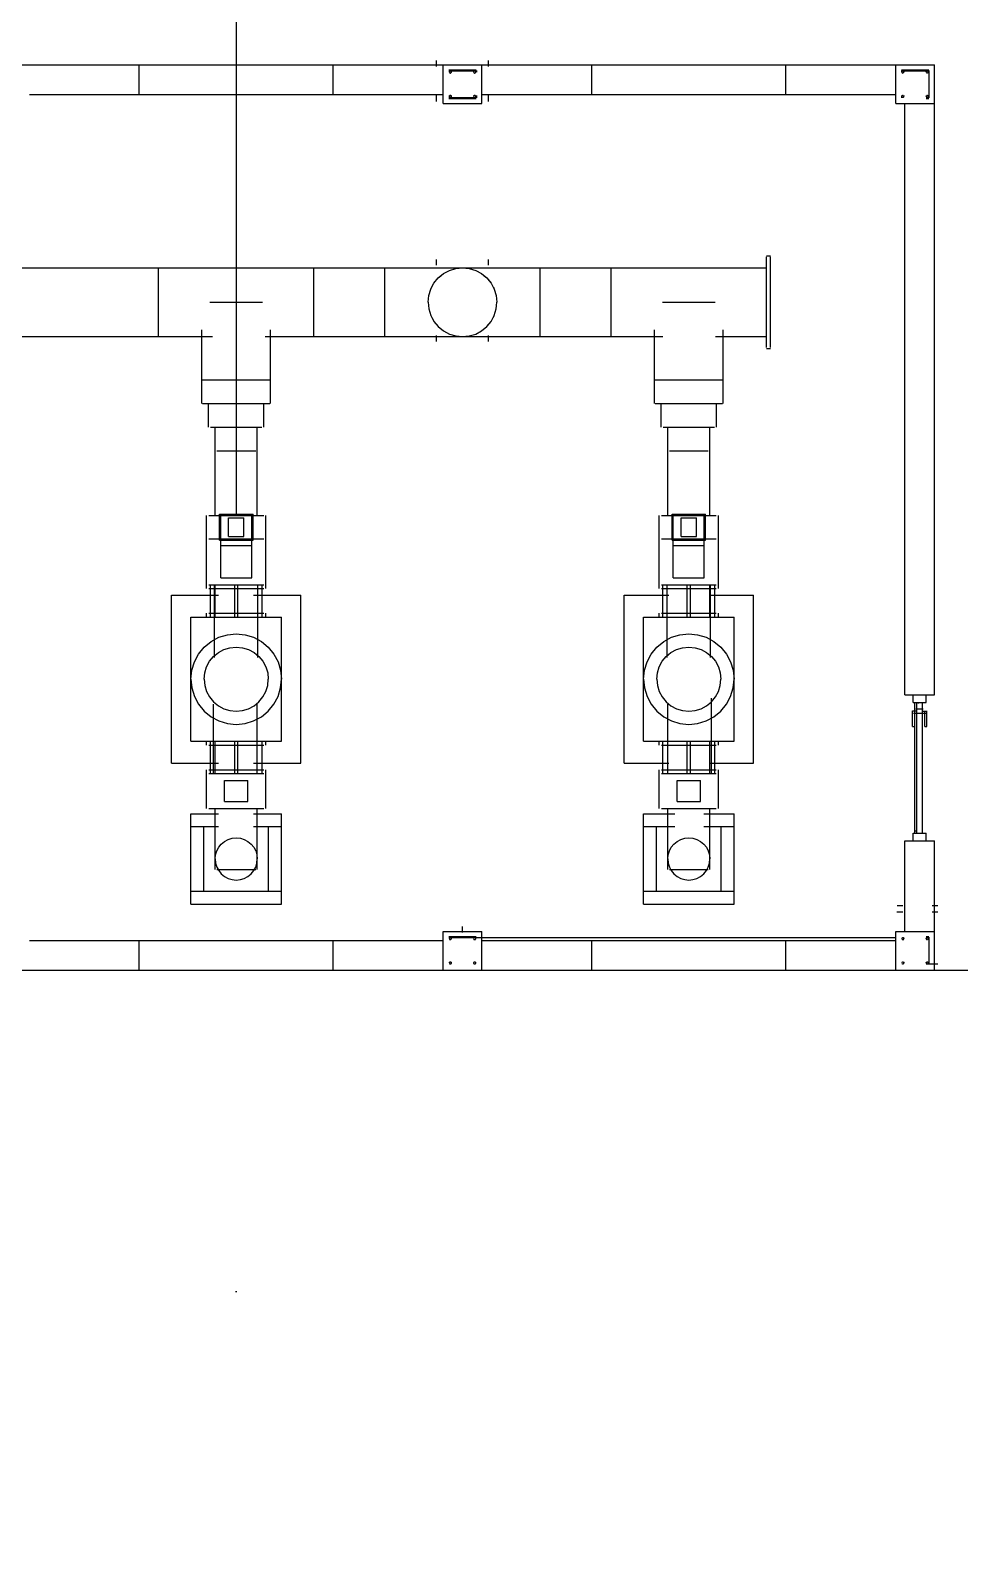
# Model space of a CAD drawing. Extents: x 10000 to 921450, y 10000 to 584000.
# Drawn here: x 499967 to 507154, y 142633 to 154341 of the extents above; entities that cross this region are included whole.
import ezdxf

# ---------------------------------------------------------------- set-up
doc = ezdxf.new("R2010")
doc.units = 0
doc.linetypes.add('DASHDOT', pattern=[30000, 18000, -6000, 0, -6000])
for name, color, linetype in [('A-CUT', 1, 'CONTINUOUS'), ('A-SECT', 1, 'DASHDOT'), ('A-VIS', 7, 'CONTINUOUS')]:
    doc.layers.add(name, color=color, linetype=linetype)

msp = doc.modelspace()

# ---------------------------------------------------------------- linework, layer by layer
at = {"layer": 'A-CUT'}
for p, q in [((496159.25, 154075), (506959.25, 154075)), ((500809.25, 153845), (500809.25, 154075)), ((502309.25, 153845), (502309.25, 154075)), ((503159.25, 153775), (503159.25, 154075)), ((503207.25, 154019), (503207.404, 154020.561)), ((503207.25, 154019), (503207.404, 154017.439)), ((503207.404, 154017.439), (503207.859, 154015.939)), ((503208.598, 154023.445), (503209.593, 154024.657)), ((503209.593, 154024.657), (503210.805, 154025.652)), ((503209.593, 154013.343), (503210.805, 154012.348)), ((503210.805, 154012.348), (503212.189, 154011.609)), ((503212.189, 154026.391), (503213.689, 154026.846)), ((503212.189, 154011.609), (503213.689, 154011.154)), ((503213.689, 154026.846), (503215.25, 154027)), ((503213.689, 154011.154), (503215.25, 154011)), ((503215.25, 154027), (503216.811, 154026.846)), ((503215.25, 154011), (503216.811, 154011.154)), ((503216.811, 154026.846), (503218.311, 154026.391)), ((503216.811, 154011.154), (503218.311, 154011.609)), ((503218.311, 154026.391), (503219.695, 154025.652)), ((503218.311, 154011.609), (503219.695, 154012.348)), ((503219.695, 154025.652), (503220.907, 154024.657)), ((503220.907, 154024.657), (503221.902, 154023.445)), ((503220.907, 154013.343), (503221.902, 154014.555)), ((503221.902, 154023.445), (503222.641, 154022.061)), ((503221.902, 154014.555), (503222.641, 154015.939)), ((503222.641, 154022.061), (503223.096, 154020.561)), ((503222.641, 154015.939), (503223.096, 154017.439)), ((503223.096, 154020.561), (503223.25, 154019)), ((503223.096, 154017.439), (503223.25, 154019)), ((503395.25, 154019), (503395.404, 154020.561)), ((503395.25, 154019), (503395.404, 154017.439)), ((503395.404, 154020.561), (503395.859, 154022.061)), ((503396.598, 154014.555), (503397.593, 154013.343)), ((503397.593, 154024.657), (503398.805, 154025.652)), ((503397.593, 154013.343), (503398.805, 154012.348)), ((503398.805, 154025.652), (503400.189, 154026.391)), ((503400.189, 154026.391), (503401.689, 154026.846)), ((503400.189, 154011.609), (503401.689, 154011.154)), ((503401.689, 154026.846), (503403.25, 154027)), ((503401.689, 154011.154), (503403.25, 154011)), ((503403.25, 154027), (503404.811, 154026.846)), ((503403.25, 154011), (503404.811, 154011.154)), ((503404.811, 154026.846), (503406.311, 154026.391)), ((503404.811, 154011.154), (503406.311, 154011.609)), ((503406.311, 154026.391), (503407.695, 154025.652)), ((503406.311, 154011.609), (503407.695, 154012.348)), ((503407.695, 154012.348), (503408.907, 154013.343)), ((503408.907, 154024.657), (503409.902, 154023.445)), ((503408.907, 154013.343), (503409.902, 154014.555)), ((503409.902, 154023.445), (503410.641, 154022.061)), ((503409.902, 154014.555), (503410.641, 154015.939)), ((503410.641, 154022.061), (503411.096, 154020.561)), ((503410.641, 154015.939), (503411.096, 154017.439)), ((503411.096, 154020.561), (503411.25, 154019)), ((503411.096, 154017.439), (503411.25, 154019)), ((503459.25, 153775), (503459.25, 154075)), ((504309.25, 153845), (504309.25, 154075)), ((505809.25, 153845), (505809.25, 154075)), ((506659.25, 153775), (506659.25, 154075)), ((506707.25, 154019), (506707.404, 154017.439)), ((506707.404, 154020.561), (506707.859, 154022.061)), ((506707.404, 154017.439), (506707.859, 154015.939)), ((506707.859, 154022.061), (506708.598, 154023.445)), ((506707.859, 154015.939), (506708.598, 154014.555)), ((506708.598, 154023.445), (506709.593, 154024.657)), ((506708.598, 154014.555), (506709.593, 154013.343)), ((506709.593, 154024.657), (506710.805, 154025.652)), ((506709.593, 154013.343), (506710.805, 154012.348)), ((506710.805, 154012.348), (506712.189, 154011.609)), ((506712.189, 154026.391), (506713.689, 154026.846)), ((506712.189, 154011.609), (506713.689, 154011.154)), ((506713.689, 154026.846), (506715.25, 154027)), ((506713.689, 154011.154), (506715.25, 154011)), ((506715.25, 154027), (506716.811, 154026.846)), ((506715.25, 154011), (506716.811, 154011.154)), ((506716.811, 154026.846), (506718.311, 154026.391)), ((506718.311, 154026.391), (506719.695, 154025.652)), ((506718.311, 154011.609), (506719.695, 154012.348)), ((506719.695, 154025.652), (506720.907, 154024.657)), ((506720.907, 154024.657), (506721.902, 154023.445)), ((506720.907, 154013.343), (506721.902, 154014.555)), ((506721.902, 154023.445), (506722.641, 154022.061)), ((506721.902, 154014.555), (506722.641, 154015.939)), ((506722.641, 154022.061), (506723.096, 154020.561)), ((506722.641, 154015.939), (506723.096, 154017.439)), ((506723.096, 154020.561), (506723.25, 154019)), ((506723.096, 154017.439), (506723.25, 154019)), ((506895.25, 154019), (506895.404, 154017.439)), ((506895.404, 154020.561), (506895.859, 154022.061)), ((506895.404, 154017.439), (506895.859, 154015.939)), ((506895.859, 154022.061), (506896.598, 154023.445)), ((506896.598, 154023.445), (506897.593, 154024.657)), ((506897.593, 154024.657), (506898.805, 154025.652)), ((506897.593, 154013.343), (506898.805, 154012.348)), ((506898.805, 154025.652), (506900.189, 154026.391)), ((506898.805, 154012.348), (506900.189, 154011.609)), ((506900.189, 154026.391), (506901.689, 154026.846)), ((506900.189, 154011.609), (506901.689, 154011.154)), ((506901.689, 154026.846), (506903.25, 154027)), ((506903.25, 154027), (506904.811, 154026.846)), ((506904.811, 154026.846), (506906.311, 154026.391)), ((506906.311, 154026.391), (506907.695, 154025.652)), ((506906.311, 154011.609), (506907.695, 154012.348)), ((506907.695, 154025.652), (506908.907, 154024.657)), ((506907.695, 154012.348), (506908.907, 154013.343)), ((506908.907, 154024.657), (506909.902, 154023.445)), ((506908.907, 154013.343), (506909.902, 154014.555)), ((506909.902, 154023.445), (506910.641, 154022.061)), ((506909.902, 154014.555), (506910.641, 154015.939)), ((506910.641, 154022.061), (506911.096, 154020.561)), ((506911.096, 154020.561), (506911.25, 154019)), ((506911.096, 154017.439), (506911.25, 154019)), ((506959.25, 149205), (506959.25, 154075)), ((499959.25, 153845), (503159.25, 153845)), ((503159.25, 153775), (503459.25, 153775)), ((503207.25, 153831), (503207.404, 153832.561)), ((503207.25, 153831), (503207.404, 153829.439)), ((503207.404, 153829.439), (503207.859, 153827.939)), ((503207.859, 153827.939), (503208.598, 153826.555)), ((503208.598, 153826.555), (503209.593, 153825.343)), ((503209.593, 153836.657), (503210.805, 153837.652)), ((503209.593, 153825.343), (503210.805, 153824.348)), ((503210.805, 153837.652), (503212.189, 153838.391)), ((503210.805, 153824.348), (503212.189, 153823.609)), ((503212.189, 153838.391), (503213.689, 153838.846)), ((503212.189, 153823.609), (503213.689, 153823.154)), ((503213.689, 153838.846), (503215.25, 153839)), ((503213.689, 153823.154), (503215.25, 153823)), ((503215.25, 153839), (503216.811, 153838.846)), ((503215.25, 153823), (503216.811, 153823.154)), ((503216.811, 153838.846), (503218.311, 153838.391)), ((503216.811, 153823.154), (503218.311, 153823.609)), ((503218.311, 153838.391), (503219.695, 153837.652)), ((503218.311, 153823.609), (503219.695, 153824.348)), ((503219.695, 153824.348), (503220.907, 153825.343)), ((503220.907, 153836.657), (503221.902, 153835.445)), ((503220.907, 153825.343), (503221.902, 153826.555)), ((503221.902, 153835.445), (503222.641, 153834.061)), ((503221.902, 153826.555), (503222.641, 153827.939)), ((503222.641, 153834.061), (503223.096, 153832.561)), ((503222.641, 153827.939), (503223.096, 153829.439)), ((503223.096, 153832.561), (503223.25, 153831)), ((503223.096, 153829.439), (503223.25, 153831)), ((503395.25, 153831), (503395.404, 153832.561)), ((503395.25, 153831), (503395.404, 153829.439)), ((503395.404, 153832.561), (503395.859, 153834.061)), ((503395.859, 153834.061), (503396.598, 153835.445)), ((503396.598, 153835.445), (503397.593, 153836.657)), ((503397.593, 153836.657), (503398.805, 153837.652)), ((503397.593, 153825.343), (503398.805, 153824.348)), ((503398.805, 153837.652), (503400.189, 153838.391)), ((503398.805, 153824.348), (503400.189, 153823.609)), ((503400.189, 153838.391), (503401.689, 153838.846)), ((503400.189, 153823.609), (503401.689, 153823.154)), ((503401.689, 153838.846), (503403.25, 153839)), ((503401.689, 153823.154), (503403.25, 153823)), ((503403.25, 153839), (503404.811, 153838.846)), ((503403.25, 153823), (503404.811, 153823.154)), ((503404.811, 153838.846), (503406.311, 153838.391)), ((503404.811, 153823.154), (503406.311, 153823.609)), ((503406.311, 153838.391), (503407.695, 153837.652)), ((503406.311, 153823.609), (503407.695, 153824.348)), ((503407.695, 153837.652), (503408.907, 153836.657)), ((503408.907, 153836.657), (503409.902, 153835.445)), ((503408.907, 153825.343), (503409.902, 153826.555)), ((503409.902, 153835.445), (503410.641, 153834.061)), ((503409.902, 153826.555), (503410.641, 153827.939)), ((503410.641, 153834.061), (503411.096, 153832.561)), ((503410.641, 153827.939), (503411.096, 153829.439)), ((503411.096, 153832.561), (503411.25, 153831)), ((503411.096, 153829.439), (503411.25, 153831)), ((503459.25, 153845), (506659.25, 153845)), ((506659.25, 153775), (506959.25, 153775)), ((506707.25, 153831), (506707.404, 153832.561)), ((506707.404, 153832.561), (506707.859, 153834.061)), ((506707.404, 153829.439), (506707.859, 153827.939)), ((506707.859, 153827.939), (506708.598, 153826.555)), ((506709.593, 153836.657), (506710.805, 153837.652)), ((506709.593, 153825.343), (506710.805, 153824.348)), ((506710.805, 153824.348), (506712.189, 153823.609)), ((506712.189, 153838.391), (506713.689, 153838.846)), ((506712.189, 153823.609), (506713.689, 153823.154)), ((506713.689, 153838.846), (506715.25, 153839)), ((506713.689, 153823.154), (506715.25, 153823)), ((506715.25, 153839), (506716.811, 153838.846)), ((506718.311, 153838.391), (506719.695, 153837.652)), ((506718.311, 153823.609), (506719.695, 153824.348)), ((506719.695, 153824.348), (506720.907, 153825.343)), ((506720.907, 153836.657), (506721.902, 153835.445)), ((506720.907, 153825.343), (506721.902, 153826.555)), ((506721.902, 153835.445), (506722.641, 153834.061)), ((506721.902, 153826.555), (506722.641, 153827.939)), ((506722.641, 153834.061), (506723.096, 153832.561)), ((506722.641, 153827.939), (506723.096, 153829.439)), ((506723.096, 153832.561), (506723.25, 153831)), ((506723.096, 153829.439), (506723.25, 153831)), ((506729.25, 149205), (506729.25, 153775)), ((506895.25, 153831), (506895.404, 153832.561)), ((506895.404, 153832.561), (506895.859, 153834.061)), ((506895.404, 153829.439), (506895.859, 153827.939)), ((506895.859, 153827.939), (506896.598, 153826.555)), ((506896.598, 153826.555), (506897.593, 153825.343)), ((506897.593, 153836.657), (506898.805, 153837.652)), ((506897.593, 153825.343), (506898.805, 153824.348)), ((506898.805, 153837.652), (506900.189, 153838.391)), ((506898.805, 153824.348), (506900.189, 153823.609)), ((506900.189, 153838.391), (506901.689, 153838.846)), ((506900.189, 153823.609), (506901.689, 153823.154)), ((506901.689, 153838.846), (506903.25, 153839)), ((506903.25, 153839), (506904.811, 153838.846)), ((506906.311, 153838.391), (506907.695, 153837.652)), ((506906.311, 153823.609), (506907.695, 153824.348)), ((506907.695, 153837.652), (506908.907, 153836.657)), ((506907.695, 153824.348), (506908.907, 153825.343)), ((506908.907, 153836.657), (506909.902, 153835.445)), ((506908.907, 153825.343), (506909.902, 153826.555)), ((506909.902, 153835.445), (506910.641, 153834.061)), ((506909.902, 153826.555), (506910.641, 153827.939)), ((506910.641, 153834.061), (506911.096, 153832.561)), ((506911.096, 153832.561), (506911.25, 153831)), ((506911.096, 153829.439), (506911.25, 153831)), ((503121.16, 152427.09), (503161.468, 152460.171)), ((503161.468, 152460.171), (503207.456, 152484.752)), ((503207.456, 152484.752), (503257.356, 152499.889)), ((503257.356, 152499.889), (503309.25, 152505)), ((503309.25, 152505), (503361.144, 152499.889)), ((503361.144, 152499.889), (503411.044, 152484.752)), ((503411.044, 152484.752), (503457.032, 152460.171)), ((503457.032, 152460.171), (503497.34, 152427.09)), ((503048.361, 152290.894), (503063.498, 152340.794)), ((503063.498, 152340.794), (503088.079, 152386.782)), ((503088.079, 152386.782), (503121.16, 152427.09)), ((503497.34, 152427.09), (503530.421, 152386.782)), ((503530.421, 152386.782), (503555.002, 152340.794)), ((503555.002, 152340.794), (503570.139, 152290.894)), ((503043.25, 152239), (503048.361, 152290.894)), ((503043.25, 152239), (503048.361, 152187.106)), ((503570.139, 152290.894), (503575.25, 152239)), ((503570.139, 152187.106), (503575.25, 152239)), ((503048.361, 152187.106), (503063.498, 152137.206)), ((503063.498, 152137.206), (503088.079, 152091.218)), ((503088.079, 152091.218), (503121.16, 152050.91)), ((503497.34, 152050.91), (503530.421, 152091.218)), ((503530.421, 152091.218), (503555.002, 152137.206)), ((503555.002, 152137.206), (503570.139, 152187.106)), ((503121.16, 152050.91), (503161.468, 152017.829)), ((503161.468, 152017.829), (503207.456, 151993.248)), ((503207.456, 151993.248), (503257.356, 151978.111)), ((503257.356, 151978.111), (503309.25, 151973)), ((503309.25, 151973), (503361.144, 151978.111)), ((503361.144, 151978.111), (503411.044, 151993.248)), ((503411.044, 151993.248), (503457.032, 152017.829)), ((503457.032, 152017.829), (503497.34, 152050.91)), ((501429.25, 150600), (501689.25, 150600)), ((501429.25, 150400), (501429.25, 150600)), ((501689.25, 150400), (501689.25, 150600)), ((504929.25, 150600), (505189.25, 150600)), ((504929.25, 150400), (504929.25, 150600)), ((505189.25, 150400), (505189.25, 150600)), ((501429.25, 150400), (501689.25, 150400)), ((504929.25, 150400), (505189.25, 150400)), ((501383.888, 149500.362), (501421.469, 149531.204)), ((501421.469, 149531.204), (501464.345, 149554.122)), ((501464.345, 149554.122), (501510.868, 149568.235)), ((501510.868, 149568.235), (501559.25, 149573)), ((501559.25, 149573), (501607.632, 149568.235)), ((501607.632, 149568.235), (501654.155, 149554.122)), ((501654.155, 149554.122), (501697.031, 149531.204)), ((501697.031, 149531.204), (501734.612, 149500.362)), ((504883.888, 149500.362), (504921.469, 149531.204)), ((504921.469, 149531.204), (504964.345, 149554.122)), ((504964.345, 149554.122), (505010.868, 149568.235)), ((505010.868, 149568.235), (505059.25, 149573)), ((505059.25, 149573), (505107.632, 149568.235)), ((505107.632, 149568.235), (505154.155, 149554.122)), ((505154.155, 149554.122), (505197.031, 149531.204)), ((505197.031, 149531.204), (505234.612, 149500.362)), ((501316.015, 149373.382), (501330.128, 149419.905)), ((501330.128, 149419.905), (501353.046, 149462.781)), ((501353.046, 149462.781), (501383.888, 149500.362)), ((501734.612, 149500.362), (501765.454, 149462.781)), ((501765.454, 149462.781), (501788.372, 149419.905)), ((501788.372, 149419.905), (501802.485, 149373.382)), ((504816.015, 149373.382), (504830.128, 149419.905)), ((504830.128, 149419.905), (504853.046, 149462.781)), ((504853.046, 149462.781), (504883.888, 149500.362)), ((505234.612, 149500.362), (505265.454, 149462.781)), ((505265.454, 149462.781), (505288.372, 149419.905)), ((505288.372, 149419.905), (505302.485, 149373.382)), ((501311.25, 149325), (501316.015, 149373.382)), ((501311.25, 149325), (501316.015, 149276.618)), ((501802.485, 149373.382), (501807.25, 149325)), ((501802.485, 149276.618), (501807.25, 149325)), ((504811.25, 149325), (504816.015, 149373.382)), ((504811.25, 149325), (504816.015, 149276.618)), ((505302.485, 149373.382), (505307.25, 149325)), ((505302.485, 149276.618), (505307.25, 149325)), ((501316.015, 149276.618), (501330.128, 149230.095)), ((501330.128, 149230.095), (501353.046, 149187.219)), ((501353.046, 149187.219), (501383.888, 149149.638)), ((501734.612, 149149.638), (501765.454, 149187.219)), ((501765.454, 149187.219), (501788.372, 149230.095)), ((501788.372, 149230.095), (501802.485, 149276.618)), ((504816.015, 149276.618), (504830.128, 149230.095)), ((504830.128, 149230.095), (504853.046, 149187.219)), ((504853.046, 149187.219), (504883.888, 149149.638)), ((505234.612, 149149.638), (505265.454, 149187.219)), ((505265.454, 149187.219), (505288.372, 149230.095)), ((505288.372, 149230.095), (505302.485, 149276.618)), ((506729.25, 149205), (506959.25, 149205)), ((506794.25, 149145), (506794.25, 149205)), ((506894.25, 149145), (506894.25, 149205)), ((501383.888, 149149.638), (501421.469, 149118.796)), ((501421.469, 149118.796), (501464.345, 149095.878)), ((501464.345, 149095.878), (501510.868, 149081.765)), ((501510.868, 149081.765), (501559.25, 149077)), ((501559.25, 149077), (501607.632, 149081.765)), ((501607.632, 149081.765), (501654.155, 149095.878)), ((501654.155, 149095.878), (501697.031, 149118.796)), ((501697.031, 149118.796), (501734.612, 149149.638)), ((504883.888, 149149.638), (504921.469, 149118.796)), ((504921.469, 149118.796), (504964.345, 149095.878)), ((504964.345, 149095.878), (505010.868, 149081.765)), ((505010.868, 149081.765), (505059.25, 149077)), ((505059.25, 149077), (505107.632, 149081.765)), ((505107.632, 149081.765), (505154.155, 149095.878)), ((505154.155, 149095.878), (505197.031, 149118.796)), ((505197.031, 149118.796), (505234.612, 149149.638)), ((506788.75, 148960), (506788.75, 149080)), ((506788.75, 149080), (506815.75, 149080)), ((506794.25, 149145), (506894.25, 149145)), ((506795.75, 149062), (506892.75, 149062)), ((506815.75, 149096), (506872.75, 149096)), ((506821.75, 148135), (506821.75, 149145)), ((506834.25, 149137), (506834.25, 149140)), ((506866.75, 148140), (506866.75, 149140)), ((506872.75, 149078), (506899.75, 149078)), ((506899.75, 148960), (506899.75, 149080)), ((506788.75, 148960), (506802.75, 148960)), ((506885.75, 148960), (506899.75, 148960)), ((501469.25, 148541), (501649.25, 148541)), ((501469.25, 148379), (501469.25, 148541)), ((501649.25, 148379), (501649.25, 148541)), ((504969.25, 148541), (505149.25, 148541)), ((504969.25, 148379), (504969.25, 148541)), ((505149.25, 148379), (505149.25, 148541)), ((501469.25, 148379), (501649.25, 148379)), ((504969.25, 148379), (505149.25, 148379)), ((506794.25, 148135), (506894.25, 148135)), ((506794.25, 148075), (506794.25, 148135)), ((506806.75, 148153), (506821.75, 148153)), ((506894.25, 148075), (506894.25, 148135)), ((506729.25, 148075), (506959.25, 148075)), ((506729.25, 147375), (506729.25, 148075)), ((506959.25, 147075), (506959.25, 148075)), ((499959.25, 147305), (503159.25, 147305)), ((500809.25, 147075), (500809.25, 147305)), ((502309.25, 147075), (502309.25, 147305)), ((503159.25, 147375), (503459.25, 147375)), ((503159.25, 147075), (503159.25, 147375)), ((503207.25, 147319), (503207.404, 147317.439)), ((503207.404, 147320.561), (503207.859, 147322.061)), ((503207.404, 147317.439), (503207.859, 147315.939)), ((503207.859, 147322.061), (503208.598, 147323.445)), ((503207.859, 147315.939), (503208.598, 147314.555)), ((503208.598, 147323.445), (503209.593, 147324.657)), ((503208.598, 147314.555), (503209.593, 147313.343)), ((503209.593, 147324.657), (503210.805, 147325.652)), ((503209.593, 147313.343), (503210.805, 147312.348)), ((503210.805, 147325.652), (503212.189, 147326.391)), ((503213.689, 147326.846), (503215.25, 147327)), ((503213.689, 147311.154), (503215.25, 147311)), ((503215.25, 147311), (503216.811, 147311.154)), ((503216.811, 147326.846), (503218.311, 147326.391)), ((503216.811, 147311.154), (503218.311, 147311.609)), ((503218.311, 147326.391), (503219.695, 147325.652)), ((503219.695, 147325.652), (503220.907, 147324.657)), ((503220.907, 147324.657), (503221.902, 147323.445)), ((503220.907, 147313.343), (503221.902, 147314.555)), ((503221.902, 147323.445), (503222.641, 147322.061)), ((503221.902, 147314.555), (503222.641, 147315.939)), ((503222.641, 147322.061), (503223.096, 147320.561)), ((503222.641, 147315.939), (503223.096, 147317.439)), ((503223.096, 147320.561), (503223.25, 147319)), ((503223.096, 147317.439), (503223.25, 147319)), ((503395.25, 147319), (503395.404, 147320.561)), ((503395.404, 147320.561), (503395.859, 147322.061)), ((503395.404, 147317.439), (503395.859, 147315.939)), ((503395.859, 147322.061), (503396.598, 147323.445)), ((503395.859, 147315.939), (503396.598, 147314.555)), ((503396.598, 147323.445), (503397.593, 147324.657)), ((503396.598, 147314.555), (503397.593, 147313.343)), ((503397.593, 147324.657), (503398.805, 147325.652)), ((503397.593, 147313.343), (503398.805, 147312.348)), ((503398.805, 147325.652), (503400.189, 147326.391)), ((503401.689, 147326.846), (503403.25, 147327)), ((503401.689, 147311.154), (503403.25, 147311)), ((503403.25, 147327), (503404.811, 147326.846)), ((503404.811, 147326.846), (503406.311, 147326.391)), ((503404.811, 147311.154), (503406.311, 147311.609)), ((503406.311, 147326.391), (503407.695, 147325.652)), ((503407.695, 147312.348), (503408.907, 147313.343)), ((503408.907, 147324.657), (503409.902, 147323.445)), ((503408.907, 147313.343), (503409.902, 147314.555)), ((503409.902, 147323.445), (503410.641, 147322.061)), ((503409.902, 147314.555), (503410.641, 147315.939)), ((503410.641, 147322.061), (503411.096, 147320.561)), ((503410.641, 147315.939), (503411.096, 147317.439)), ((503411.096, 147320.561), (503411.25, 147319)), ((503411.096, 147317.439), (503411.25, 147319)), ((503459.25, 147075), (503459.25, 147375)), ((503459.25, 147305), (506659.25, 147305)), ((504309.25, 147075), (504309.25, 147305)), ((505809.25, 147075), (505809.25, 147305)), ((506659.25, 147375), (506959.25, 147375)), ((506659.25, 147075), (506659.25, 147375)), ((506707.25, 147319), (506707.404, 147317.439)), ((506707.859, 147322.061), (506708.598, 147323.445)), ((506707.859, 147315.939), (506708.598, 147314.555)), ((506708.598, 147323.445), (506709.593, 147324.657)), ((506709.593, 147324.657), (506710.805, 147325.652)), ((506709.593, 147313.343), (506710.805, 147312.348)), ((506710.805, 147325.652), (506712.189, 147326.391)), ((506710.805, 147312.348), (506712.189, 147311.609)), ((506712.189, 147326.391), (506713.689, 147326.846)), ((506712.189, 147311.609), (506713.689, 147311.154)), ((506713.689, 147326.846), (506715.25, 147327)), ((506713.689, 147311.154), (506715.25, 147311)), ((506715.25, 147327), (506716.811, 147326.846)), ((506716.811, 147326.846), (506718.311, 147326.391)), ((506716.811, 147311.154), (506718.311, 147311.609)), ((506718.311, 147326.391), (506719.695, 147325.652)), ((506718.311, 147311.609), (506719.695, 147312.348)), ((506719.695, 147325.652), (506720.907, 147324.657)), ((506719.695, 147312.348), (506720.907, 147313.343)), ((506720.907, 147324.657), (506721.902, 147323.445)), ((506721.902, 147323.445), (506722.641, 147322.061)), ((506722.641, 147322.061), (506723.096, 147320.561)), ((506722.641, 147315.939), (506723.096, 147317.439)), ((506723.096, 147320.561), (506723.25, 147319)), ((506723.096, 147317.439), (506723.25, 147319)), ((506895.25, 147319), (506895.404, 147317.439)), ((506895.404, 147320.561), (506895.859, 147322.061)), ((506895.404, 147317.439), (506895.859, 147315.939)), ((506895.859, 147322.061), (506896.598, 147323.445)), ((506895.859, 147315.939), (506896.598, 147314.555)), ((506896.598, 147323.445), (506897.593, 147324.657)), ((506896.598, 147314.555), (506897.593, 147313.343)), ((506897.593, 147324.657), (506898.805, 147325.652)), ((506897.593, 147313.343), (506898.805, 147312.348)), ((506898.805, 147325.652), (506900.189, 147326.391)), ((506898.805, 147312.348), (506900.189, 147311.609)), ((506900.189, 147326.391), (506901.689, 147326.846)), ((506900.189, 147311.609), (506901.689, 147311.154)), ((506901.689, 147326.846), (506903.25, 147327)), ((506901.689, 147311.154), (506903.25, 147311)), ((506903.25, 147327), (506904.811, 147326.846)), ((506903.25, 147311), (506904.811, 147311.154)), ((506904.811, 147326.846), (506906.311, 147326.391)), ((506904.811, 147311.154), (506906.311, 147311.609)), ((506908.907, 147324.657), (506909.902, 147323.445)), ((506908.907, 147313.343), (506909.902, 147314.555)), ((506909.902, 147323.445), (506910.641, 147322.061)), ((506910.641, 147322.061), (506911.096, 147320.561)), ((506910.641, 147315.939), (506911.096, 147317.439)), ((506911.096, 147320.561), (506911.25, 147319)), ((506911.096, 147317.439), (506911.25, 147319)), ((496159.25, 147075), (506959.25, 147075)), ((503207.25, 147131), (503207.404, 147132.561)), ((503207.25, 147131), (503207.404, 147129.439)), ((503207.404, 147132.561), (503207.859, 147134.061)), ((503207.404, 147129.439), (503207.859, 147127.939)), ((503207.859, 147134.061), (503208.598, 147135.445)), ((503207.859, 147127.939), (503208.598, 147126.555)), ((503208.598, 147135.445), (503209.593, 147136.657)), ((503209.593, 147136.657), (503210.805, 147137.652)), ((503209.593, 147125.343), (503210.805, 147124.348)), ((503210.805, 147137.652), (503212.189, 147138.391)), ((503210.805, 147124.348), (503212.189, 147123.609)), ((503212.189, 147138.391), (503213.689, 147138.846)), ((503212.189, 147123.609), (503213.689, 147123.154)), ((503213.689, 147138.846), (503215.25, 147139)), ((503213.689, 147123.154), (503215.25, 147123)), ((503216.811, 147138.846), (503218.311, 147138.391)), ((503216.811, 147123.154), (503218.311, 147123.609)), ((503218.311, 147138.391), (503219.695, 147137.652)), ((503219.695, 147137.652), (503220.907, 147136.657)), ((503219.695, 147124.348), (503220.907, 147125.343)), ((503220.907, 147136.657), (503221.902, 147135.445)), ((503220.907, 147125.343), (503221.902, 147126.555)), ((503221.902, 147135.445), (503222.641, 147134.061)), ((503221.902, 147126.555), (503222.641, 147127.939)), ((503222.641, 147134.061), (503223.096, 147132.561)), ((503222.641, 147127.939), (503223.096, 147129.439)), ((503223.096, 147132.561), (503223.25, 147131)), ((503223.096, 147129.439), (503223.25, 147131)), ((503395.25, 147131), (503395.404, 147132.561)), ((503395.25, 147131), (503395.404, 147129.439)), ((503395.404, 147132.561), (503395.859, 147134.061)), ((503395.404, 147129.439), (503395.859, 147127.939)), ((503395.859, 147134.061), (503396.598, 147135.445)), ((503395.859, 147127.939), (503396.598, 147126.555)), ((503396.598, 147126.555), (503397.593, 147125.343)), ((503397.593, 147136.657), (503398.805, 147137.652)), ((503397.593, 147125.343), (503398.805, 147124.348)), ((503398.805, 147137.652), (503400.189, 147138.391)), ((503400.189, 147138.391), (503401.689, 147138.846)), ((503400.189, 147123.609), (503401.689, 147123.154)), ((503401.689, 147138.846), (503403.25, 147139)), ((503401.689, 147123.154), (503403.25, 147123)), ((503404.811, 147138.846), (503406.311, 147138.391)), ((503404.811, 147123.154), (503406.311, 147123.609)), ((503406.311, 147138.391), (503407.695, 147137.652)), ((503406.311, 147123.609), (503407.695, 147124.348)), ((503407.695, 147137.652), (503408.907, 147136.657)), ((503407.695, 147124.348), (503408.907, 147125.343)), ((503408.907, 147136.657), (503409.902, 147135.445)), ((503408.907, 147125.343), (503409.902, 147126.555)), ((503409.902, 147135.445), (503410.641, 147134.061)), ((503409.902, 147126.555), (503410.641, 147127.939)), ((503410.641, 147134.061), (503411.096, 147132.561)), ((503410.641, 147127.939), (503411.096, 147129.439)), ((503411.096, 147132.561), (503411.25, 147131)), ((503411.096, 147129.439), (503411.25, 147131)), ((506707.859, 147134.061), (506708.598, 147135.445)), ((506707.859, 147127.939), (506708.598, 147126.555)), ((506708.598, 147135.445), (506709.593, 147136.657)), ((506708.598, 147126.555), (506709.593, 147125.343)), ((506710.805, 147137.652), (506712.189, 147138.391)), ((506710.805, 147124.348), (506712.189, 147123.609)), ((506712.189, 147138.391), (506713.689, 147138.846)), ((506712.189, 147123.609), (506713.689, 147123.154)), ((506713.689, 147138.846), (506715.25, 147139)), ((506713.689, 147123.154), (506715.25, 147123)), ((506715.25, 147139), (506716.811, 147138.846)), ((506718.311, 147138.391), (506719.695, 147137.652)), ((506718.311, 147123.609), (506719.695, 147124.348)), ((506719.695, 147137.652), (506720.907, 147136.657)), ((506719.695, 147124.348), (506720.907, 147125.343)), ((506720.907, 147136.657), (506721.902, 147135.445)), ((506720.907, 147125.343), (506721.902, 147126.555)), ((506721.902, 147126.555), (506722.641, 147127.939)), ((506722.641, 147134.061), (506723.096, 147132.561)), ((506722.641, 147127.939), (506723.096, 147129.439)), ((506723.096, 147132.561), (506723.25, 147131)), ((506723.096, 147129.439), (506723.25, 147131)), ((506895.25, 147131), (506895.404, 147132.561)), ((506895.25, 147131), (506895.404, 147129.439)), ((506895.404, 147132.561), (506895.859, 147134.061)), ((506895.404, 147129.439), (506895.859, 147127.939)), ((506895.859, 147134.061), (506896.598, 147135.445)), ((506895.859, 147127.939), (506896.598, 147126.555)), ((506896.598, 147135.445), (506897.593, 147136.657)), ((506897.593, 147136.657), (506898.805, 147137.652)), ((506897.593, 147125.343), (506898.805, 147124.348)), ((506898.805, 147137.652), (506900.189, 147138.391)), ((506898.805, 147124.348), (506900.189, 147123.609)), ((506900.189, 147138.391), (506901.689, 147138.846)), ((506900.189, 147123.609), (506901.689, 147123.154)), ((506901.689, 147138.846), (506903.25, 147139)), ((506901.689, 147123.154), (506903.25, 147123)), ((506903.25, 147139), (506904.811, 147138.846)), ((506903.25, 147123), (506904.811, 147123.154)), ((506906.311, 147138.391), (506907.695, 147137.652)), ((506907.695, 147137.652), (506908.907, 147136.657)), ((506907.695, 147124.348), (506908.907, 147125.343)), ((506908.907, 147136.657), (506909.902, 147135.445)), ((506908.907, 147125.343), (506909.902, 147126.555)), ((506909.902, 147135.445), (506910.641, 147134.061)), ((506909.902, 147126.555), (506910.641, 147127.939)), ((506910.641, 147134.061), (506911.096, 147132.561)), ((506910.641, 147127.939), (506911.096, 147129.439)), ((506911.096, 147132.561), (506911.25, 147131)), ((506911.096, 147129.439), (506911.25, 147131))]:
    msp.add_line(p, q, dxfattribs=at)
at = {"layer": 'A-SECT'}
msp.add_line((501559.25, 228591.902), (501559.25, 136558.098), dxfattribs=at)
at = {"layer": 'A-VIS'}
for p, q in [((503109.25, 154062.532), (503109.25, 154107.95)), ((503509.25, 154062.532), (503509.25, 154107.95)), ((496159.25, 154075), (506959.25, 154075)), ((500809.25, 154017.35), (500809.25, 154075)), ((502309.25, 154017.35), (502309.25, 154075)), ((503159.25, 154017.243), (503159.25, 154075)), ((503203.25, 154035), (503415.25, 154035)), ((503203.25, 154027), (503415.25, 154027)), ((503207.25, 154017.253), (503207.25, 154031)), ((503419.25, 154017.253), (503419.25, 154031)), ((503459.25, 154017.243), (503459.25, 154075)), ((504309.25, 154017.35), (504309.25, 154075)), ((505809.25, 154017.35), (505809.25, 154075)), ((506659.25, 154017.243), (506659.25, 154075)), ((506703.25, 154035), (506915.25, 154035)), ((506703.25, 154027), (506915.25, 154027)), ((506707.25, 154017.253), (506707.25, 154031)), ((506919.25, 153819), (506919.25, 154031)), ((506959.25, 149205), (506959.25, 154075)), ((500809.25, 153845), (500809.25, 153881.686)), ((502309.25, 153845), (502309.25, 153881.686)), ((503459.25, 153775), (503459.25, 153881.686)), ((504309.25, 153845), (504309.25, 153881.686)), ((505809.25, 153845), (505809.25, 153881.686)), ((506659.25, 153775), (506659.25, 153881.686)), ((499973.755, 153845), (503140.551, 153845)), ((503109.25, 153791.081), (503109.25, 153836.499)), ((503159.25, 153775), (503159.25, 153836.44)), ((503159.25, 153775), (503459.25, 153775)), ((503203.25, 153823), (503415.25, 153823)), ((503203.25, 153815), (503415.25, 153815)), ((503207.25, 153819), (503207.25, 153836.391)), ((503419.25, 153819), (503419.25, 153836.391)), ((503459.25, 153845), (506659.25, 153845)), ((503509.25, 153791.081), (503509.25, 153836.499)), ((506659.25, 153775), (506759.647, 153775)), ((506707.25, 153819), (506707.25, 153836.391)), ((506729.25, 149205), (506729.25, 153775)), ((506895.132, 153775), (506959.25, 153775)), ((506895.209, 153823), (506915.25, 153823)), ((506895.209, 153815), (506915.25, 153815)), ((503109.25, 152524.662), (503109.25, 152569.728)), ((503509.25, 152524.662), (503509.25, 152569.728)), ((505659.25, 152596.5), (505690.75, 152596.5)), ((505659.25, 151888.369), (505659.25, 152589.631)), ((505690.75, 151888.369), (505690.75, 152589.631)), ((497159.25, 152505), (505659.25, 152505)), ((500959.25, 151978.111), (500959.25, 152499.889)), ((502159.25, 151978.111), (502159.25, 152499.889)), ((502709.25, 151978.111), (502709.25, 152499.889)), ((503129.583, 152434.004), (503161.468, 152460.171)), ((503161.468, 152460.171), (503207.456, 152484.752)), ((503207.456, 152484.752), (503257.356, 152499.889)), ((503257.356, 152499.889), (503309.25, 152505)), ((503309.25, 152505), (503361.144, 152499.889)), ((503361.144, 152499.889), (503411.044, 152484.752)), ((503411.044, 152484.752), (503457.032, 152460.171)), ((503457.032, 152460.171), (503488.917, 152434.004)), ((503909.25, 151978.111), (503909.25, 152499.889)), ((504459.25, 151978.111), (504459.25, 152499.889)), ((503064.986, 152343.578), (503088.079, 152386.782)), ((503502.315, 152421.028), (503528.806, 152388.75)), ((503547.656, 152354.536), (503555.002, 152340.794)), ((503555.002, 152340.794), (503567.862, 152298.398)), ((501356.235, 152239), (501762.265, 152239)), ((503043.25, 152239), (503048.361, 152290.894)), ((503043.25, 152239), (503048.361, 152187.106)), ((503570.139, 152187.106), (503572.185, 152207.884)), ((504856.235, 152239), (505262.265, 152239)), ((503074.108, 152117.356), (503088.079, 152091.218)), ((503088.079, 152091.218), (503121.16, 152050.91)), ((503547.656, 152123.464), (503555.002, 152137.206)), ((503555.002, 152137.206), (503570.139, 152187.106)), ((498254.563, 151973), (501376.09, 151973)), ((501293.25, 151455.666), (501293.25, 152026.891)), ((501783.382, 151973), (504859.424, 151973)), ((501825.25, 151455.666), (501825.25, 152026.891)), ((503109.25, 151936.342), (503109.25, 151981.76)), ((503121.16, 152050.91), (503161.468, 152017.829)), ((503161.468, 152017.829), (503207.456, 151993.248)), ((503207.456, 151993.248), (503257.356, 151978.111)), ((503257.356, 151978.111), (503309.25, 151973)), ((503309.25, 151973), (503361.144, 151978.111)), ((503361.144, 151978.111), (503411.044, 151993.248)), ((503411.044, 151993.248), (503457.032, 152017.829)), ((503457.032, 152017.829), (503468.132, 152026.939)), ((503502.315, 152056.972), (503514.721, 152072.087)), ((503509.25, 151936.342), (503509.25, 151981.76)), ((504793.25, 151455.666), (504793.25, 152026.891)), ((505266.715, 151973), (505659.25, 151973)), ((505325.25, 151455.666), (505325.25, 152026.891)), ((505659.25, 151881.5), (505690.75, 151881.5)), ((501298.361, 151639), (501820.139, 151639)), ((504798.361, 151639), (505320.139, 151639)), ((501298.361, 151455.666), (501820.139, 151455.666)), ((501344.75, 151272.334), (501344.75, 151455.666)), ((501773.75, 151272.334), (501773.75, 151455.666)), ((504798.361, 151455.666), (505320.139, 151455.666)), ((504844.75, 151272.334), (504844.75, 151455.666)), ((505273.75, 151272.334), (505273.75, 151455.666)), ((501361.078, 151272.334), (501757.422, 151272.334)), ((501396.25, 150589), (501396.25, 151272.334)), ((501722.25, 150589), (501722.25, 151272.334)), ((504861.078, 151272.334), (505257.422, 151272.334)), ((504896.25, 150589), (504896.25, 151272.334)), ((505222.25, 150589), (505222.25, 151272.334)), ((501408.658, 151089), (501709.842, 151089)), ((504908.658, 151089), (505209.842, 151089)), ((501329.25, 150025), (501329.25, 150589)), ((501346.758, 150589), (501771.742, 150589)), ((501439.25, 150108.4), (501439.25, 150600)), ((501499.25, 150571.2), (501619.25, 150571.2)), ((501499.25, 150428.8), (501499.25, 150571.2)), ((501619.25, 150428.8), (501619.25, 150571.2)), ((501679.25, 150108.4), (501679.25, 150600)), ((501789.25, 150025), (501789.25, 150589)), ((504829.25, 150025), (504829.25, 150589)), ((504846.758, 150589), (505271.742, 150589)), ((504939.25, 150108.4), (504939.25, 150600)), ((504999.25, 150571.2), (505119.25, 150571.2)), ((504999.25, 150428.8), (504999.25, 150571.2)), ((505119.25, 150428.8), (505119.25, 150571.2)), ((505179.25, 150108.4), (505179.25, 150600)), ((505289.25, 150025), (505289.25, 150589)), ((501346.758, 150411), (501771.742, 150411)), ((501439.25, 150357.6), (501679.25, 150357.6)), ((501499.25, 150428.8), (501619.25, 150428.8)), ((504846.758, 150411), (505271.742, 150411)), ((504939.25, 150357.6), (505179.25, 150357.6)), ((504999.25, 150428.8), (505119.25, 150428.8)), ((501439.25, 150108.4), (501679.25, 150108.4)), ((504939.25, 150108.4), (505179.25, 150108.4)), ((501346.758, 150055), (501771.742, 150055)), ((501346.758, 150025), (501771.742, 150025)), ((501359.25, 149805), (501359.25, 150055)), ((501391.25, 149493.58), (501391.25, 150055)), ((501396.25, 149805), (501396.25, 150055)), ((501547.25, 149805), (501547.25, 150055)), ((501571.25, 149805), (501571.25, 150055)), ((501727.25, 149493.58), (501727.25, 150055)), ((501759.25, 149805), (501759.25, 150055)), ((504846.758, 150055), (505271.742, 150055)), ((504846.758, 150025), (505271.742, 150025)), ((504859.25, 149805), (504859.25, 150055)), ((504891.25, 149493.58), (504891.25, 150055)), ((505047.25, 149805), (505047.25, 150055)), ((505071.25, 149805), (505071.25, 150055)), ((505222.25, 149805), (505222.25, 150055)), ((505227.25, 149493.58), (505227.25, 150055)), ((505259.25, 149805), (505259.25, 150055)), ((501059.25, 149975), (501421.512, 149975)), ((501059.25, 148675), (501059.25, 149975)), ((501692.912, 149975), (502059.25, 149975)), ((502059.25, 148675), (502059.25, 149975)), ((504559.25, 149975), (504904.868, 149975)), ((504559.25, 148675), (504559.25, 149975)), ((505221.444, 149975), (505559.25, 149975)), ((505559.25, 148675), (505559.25, 149975)), ((501209.25, 148845), (501209.25, 149805)), ((501209.25, 149805), (501909.25, 149805)), ((501329.25, 149805), (501329.25, 149835)), ((501346.758, 149835), (501771.742, 149835)), ((501789.25, 149805), (501789.25, 149835)), ((501909.25, 148845), (501909.25, 149805)), ((504709.25, 148845), (504709.25, 149805)), ((504709.25, 149805), (505409.25, 149805)), ((504829.25, 149805), (504829.25, 149835)), ((504846.758, 149835), (505271.742, 149835)), ((505289.25, 149805), (505289.25, 149835)), ((505409.25, 148845), (505409.25, 149805)), ((501364.8, 149616.014), (501425.311, 149648.358)), ((501425.311, 149648.358), (501490.968, 149668.275)), ((501490.968, 149668.275), (501559.25, 149675)), ((501559.25, 149675), (501627.532, 149668.275)), ((501627.532, 149668.275), (501693.189, 149648.358)), ((501693.189, 149648.358), (501753.7, 149616.014)), ((504864.8, 149616.014), (504925.311, 149648.358)), ((504925.311, 149648.358), (504990.968, 149668.275)), ((504990.968, 149668.275), (505059.25, 149675)), ((505059.25, 149675), (505127.532, 149668.275)), ((505127.532, 149668.275), (505193.189, 149648.358)), ((505193.189, 149648.358), (505253.7, 149616.014)), ((501235.892, 149458.939), (501268.236, 149519.45)), ((501268.236, 149519.45), (501311.763, 149572.487)), ((501311.763, 149572.487), (501364.8, 149616.014)), ((501383.888, 149500.362), (501421.469, 149531.204)), ((501421.469, 149531.204), (501464.345, 149554.122)), ((501464.345, 149554.122), (501510.868, 149568.235)), ((501510.868, 149568.235), (501559.25, 149573)), ((501559.25, 149573), (501607.632, 149568.235)), ((501607.632, 149568.235), (501654.155, 149554.122)), ((501654.155, 149554.122), (501697.031, 149531.204)), ((501697.031, 149531.204), (501734.612, 149500.362)), ((501753.7, 149616.014), (501806.737, 149572.487)), ((501806.737, 149572.487), (501850.264, 149519.45)), ((501850.264, 149519.45), (501882.608, 149458.939)), ((504735.892, 149458.939), (504768.236, 149519.45)), ((504768.236, 149519.45), (504811.763, 149572.487)), ((504811.763, 149572.487), (504864.8, 149616.014)), ((504883.888, 149500.362), (504921.469, 149531.204)), ((504921.469, 149531.204), (504964.345, 149554.122)), ((504964.345, 149554.122), (505010.868, 149568.235)), ((505010.868, 149568.235), (505059.25, 149573)), ((505059.25, 149573), (505107.632, 149568.235)), ((505107.632, 149568.235), (505154.155, 149554.122)), ((505154.155, 149554.122), (505197.031, 149531.204)), ((505197.031, 149531.204), (505234.612, 149500.362)), ((505253.7, 149616.014), (505306.737, 149572.487)), ((505306.737, 149572.487), (505350.264, 149519.45)), ((505350.264, 149519.45), (505382.608, 149458.939)), ((501215.975, 149393.282), (501235.892, 149458.939)), ((501316.015, 149373.382), (501330.128, 149419.905)), ((501330.128, 149419.905), (501353.046, 149462.781)), ((501353.046, 149462.781), (501383.888, 149500.362)), ((501734.612, 149500.362), (501765.454, 149462.781)), ((501765.454, 149462.781), (501788.372, 149419.905)), ((501788.372, 149419.905), (501802.485, 149373.382)), ((501882.608, 149458.939), (501902.525, 149393.282)), ((504715.975, 149393.282), (504735.892, 149458.939)), ((504816.015, 149373.382), (504830.128, 149419.905)), ((504830.128, 149419.905), (504853.046, 149462.781)), ((504853.046, 149462.781), (504883.888, 149500.362)), ((505234.612, 149500.362), (505265.454, 149462.781)), ((505265.454, 149462.781), (505288.372, 149419.905)), ((505288.372, 149419.905), (505302.485, 149373.382)), ((505382.608, 149458.939), (505402.525, 149393.282)), ((501209.25, 149325), (501215.975, 149393.282)), ((501209.25, 149325), (501215.975, 149256.718)), ((501311.25, 149325), (501316.015, 149373.382)), ((501311.25, 149325), (501316.015, 149276.618)), ((501802.485, 149373.382), (501807.25, 149325)), ((501802.485, 149276.618), (501807.25, 149325)), ((501902.525, 149393.282), (501909.25, 149325)), ((501902.525, 149256.718), (501909.25, 149325)), ((504709.25, 149325), (504715.975, 149393.282)), ((504709.25, 149325), (504715.975, 149256.718)), ((504811.25, 149325), (504816.015, 149373.382)), ((504811.25, 149325), (504816.015, 149276.618)), ((505302.485, 149373.382), (505307.25, 149325)), ((505302.485, 149276.618), (505307.25, 149325)), ((505402.525, 149393.282), (505409.25, 149325)), ((505402.525, 149256.718), (505409.25, 149325)), ((501215.975, 149256.718), (501235.892, 149191.061)), ((501235.892, 149191.061), (501268.236, 149130.55)), ((501316.015, 149276.618), (501330.128, 149230.095)), ((501330.128, 149230.095), (501353.046, 149187.219)), ((501353.046, 149187.219), (501383.888, 149149.638)), ((501734.612, 149149.638), (501765.454, 149187.219)), ((501765.454, 149187.219), (501788.372, 149230.095)), ((501788.372, 149230.095), (501802.485, 149276.618)), ((501850.264, 149130.55), (501882.608, 149191.061)), ((501882.608, 149191.061), (501902.525, 149256.718)), ((504715.975, 149256.718), (504735.892, 149191.061)), ((504735.892, 149191.061), (504768.236, 149130.55)), ((504816.015, 149276.618), (504830.128, 149230.095)), ((504830.128, 149230.095), (504853.046, 149187.219)), ((504853.046, 149187.219), (504883.888, 149149.638)), ((505234.612, 149149.638), (505265.454, 149187.219)), ((505235.25, 148595), (505235.25, 149176.875)), ((505265.454, 149187.219), (505288.372, 149230.095)), ((505288.372, 149230.095), (505302.485, 149276.618)), ((505350.264, 149130.55), (505382.608, 149191.061)), ((505382.608, 149191.061), (505402.525, 149256.718)), ((506729.25, 149205), (506959.25, 149205)), ((506794.25, 149145), (506794.25, 149205)), ((506894.25, 149145), (506894.25, 149205)), ((501268.236, 149130.55), (501311.763, 149077.513)), ((501311.763, 149077.513), (501364.8, 149033.986)), ((501383.25, 148595), (501383.25, 149131.534)), ((501383.888, 149149.638), (501421.469, 149118.796)), ((501421.469, 149118.796), (501464.345, 149095.878)), ((501464.345, 149095.878), (501510.868, 149081.765)), ((501510.868, 149081.765), (501559.25, 149077)), ((501559.25, 149077), (501607.632, 149081.765)), ((501607.632, 149081.765), (501654.155, 149095.878)), ((501654.155, 149095.878), (501697.031, 149118.796)), ((501697.031, 149118.796), (501734.612, 149149.638)), ((501722.25, 148595), (501722.25, 149131.534)), ((501753.7, 149033.986), (501806.737, 149077.513)), ((501806.737, 149077.513), (501850.264, 149130.55)), ((504768.236, 149130.55), (504811.763, 149077.513)), ((504811.763, 149077.513), (504864.8, 149033.986)), ((504883.888, 149149.638), (504921.469, 149118.796)), ((504896.25, 148595), (504896.25, 149131.534)), ((504921.469, 149118.796), (504964.345, 149095.878)), ((504964.345, 149095.878), (505010.868, 149081.765)), ((505010.868, 149081.765), (505059.25, 149077)), ((505059.25, 149077), (505107.632, 149081.765)), ((505107.632, 149081.765), (505154.155, 149095.878)), ((505154.155, 149095.878), (505197.031, 149118.796)), ((505197.031, 149118.796), (505234.612, 149149.638)), ((505253.7, 149033.986), (505306.737, 149077.513)), ((505306.737, 149077.513), (505350.264, 149130.55)), ((506788.75, 148960), (506788.75, 149080)), ((506788.75, 149080), (506815.75, 149080)), ((506794.25, 149145), (506894.25, 149145)), ((506795.75, 149062), (506815.75, 149062)), ((506806.75, 148135), (506806.75, 149145)), ((506866.75, 148140), (506866.75, 149140)), ((506872.75, 149078), (506899.75, 149078)), ((506872.75, 149062), (506892.75, 149062)), ((506885.75, 148960), (506885.75, 149080)), ((501364.8, 149033.986), (501425.311, 149001.642)), ((501425.311, 149001.642), (501490.968, 148981.725)), ((501490.968, 148981.725), (501559.25, 148975)), ((501559.25, 148975), (501627.532, 148981.725)), ((501627.532, 148981.725), (501693.189, 149001.642)), ((501693.189, 149001.642), (501753.7, 149033.986)), ((504864.8, 149033.986), (504925.311, 149001.642)), ((504925.311, 149001.642), (504990.968, 148981.725)), ((504990.968, 148981.725), (505059.25, 148975)), ((505059.25, 148975), (505127.532, 148981.725)), ((505127.532, 148981.725), (505193.189, 149001.642)), ((505193.189, 149001.642), (505253.7, 149033.986)), ((506788.75, 148960), (506802.75, 148960)), ((506885.75, 148960), (506899.75, 148960)), ((501209.25, 148845), (501909.25, 148845)), ((501329.25, 148815), (501329.25, 148845)), ((501346.758, 148815), (501771.742, 148815)), ((501359.25, 148595), (501359.25, 148845)), ((501396.25, 148595), (501396.25, 148845)), ((501547.25, 148595), (501547.25, 148845)), ((501571.25, 148595), (501571.25, 148845)), ((501759.25, 148595), (501759.25, 148845)), ((501789.25, 148815), (501789.25, 148845)), ((504709.25, 148845), (505409.25, 148845)), ((504829.25, 148815), (504829.25, 148845)), ((504846.758, 148815), (505271.742, 148815)), ((504859.25, 148595), (504859.25, 148845)), ((505047.25, 148595), (505047.25, 148845)), ((505071.25, 148595), (505071.25, 148845)), ((505222.25, 148595), (505222.25, 148845)), ((505259.25, 148595), (505259.25, 148845)), ((505289.25, 148815), (505289.25, 148845)), ((501059.25, 148675), (501421.512, 148675)), ((501329.25, 148325), (501329.25, 148625)), ((501346.758, 148625), (501771.742, 148625)), ((501346.758, 148595), (501771.742, 148595)), ((501692.912, 148675), (502059.25, 148675)), ((501789.25, 148325), (501789.25, 148625)), ((504559.25, 148675), (504904.868, 148675)), ((504829.25, 148325), (504829.25, 148625)), ((504846.758, 148625), (505271.742, 148625)), ((504846.758, 148595), (505271.742, 148595)), ((505221.444, 148675), (505559.25, 148675)), ((505289.25, 148325), (505289.25, 148625)), ((501469.25, 148541), (501649.25, 148541)), ((501469.25, 148379), (501469.25, 148541)), ((501649.25, 148379), (501649.25, 148541)), ((504969.25, 148541), (505149.25, 148541)), ((504969.25, 148379), (504969.25, 148541)), ((505149.25, 148379), (505149.25, 148541)), ((501469.25, 148379), (501649.25, 148379)), ((504969.25, 148379), (505149.25, 148379)), ((501209.25, 148285), (501421.335, 148285)), ((501209.25, 147585), (501209.25, 148285)), ((501346.758, 148325), (501771.742, 148325)), ((501396.25, 147853.5), (501396.25, 148325)), ((501692.722, 148285), (501909.25, 148285)), ((501722.25, 147853.5), (501722.25, 148325)), ((501909.25, 147585), (501909.25, 148285)), ((504709.25, 148285), (504950.046, 148285)), ((504709.25, 147585), (504709.25, 148285)), ((504846.758, 148325), (505271.742, 148325)), ((504896.25, 147853.5), (504896.25, 148325)), ((505176.315, 148285), (505409.25, 148285)), ((505222.25, 147853.5), (505222.25, 148325)), ((505409.25, 147585), (505409.25, 148285)), ((501209.25, 148185), (501421.335, 148185)), ((501309.25, 147685), (501309.25, 148185)), ((501692.722, 148185), (501909.25, 148185)), ((501809.25, 147685), (501809.25, 148185)), ((504709.25, 148185), (504950.046, 148185)), ((504809.25, 147685), (504809.25, 148185)), ((505176.315, 148185), (505409.25, 148185)), ((505309.25, 147685), (505309.25, 148185)), ((506794.25, 148135), (506894.25, 148135)), ((506794.25, 148075), (506794.25, 148135)), ((506806.75, 148153), (506821.75, 148153)), ((506894.25, 148091.055), (506894.25, 148135)), ((501399.382, 147966.8), (501408.658, 147997.377)), ((501408.658, 147997.377), (501423.72, 148025.558)), ((501423.72, 148025.558), (501443.992, 148050.258)), ((501443.992, 148050.258), (501468.692, 148070.53)), ((501468.692, 148070.53), (501496.873, 148085.592)), ((501496.873, 148085.592), (501527.45, 148094.868)), ((501527.45, 148094.868), (501559.25, 148098)), ((501559.25, 148098), (501591.05, 148094.868)), ((501591.05, 148094.868), (501621.627, 148085.592)), ((501621.627, 148085.592), (501649.808, 148070.53)), ((501649.808, 148070.53), (501674.508, 148050.258)), ((501674.508, 148050.258), (501694.78, 148025.558)), ((501694.78, 148025.558), (501709.842, 147997.377)), ((501709.842, 147997.377), (501719.118, 147966.8)), ((504899.382, 147966.8), (504908.658, 147997.377)), ((504908.658, 147997.377), (504923.72, 148025.558)), ((504923.72, 148025.558), (504943.992, 148050.258)), ((504943.992, 148050.258), (504968.692, 148070.53)), ((504968.692, 148070.53), (504996.873, 148085.592)), ((504996.873, 148085.592), (505027.45, 148094.868)), ((505027.45, 148094.868), (505059.25, 148098)), ((505059.25, 148098), (505091.05, 148094.868)), ((505091.05, 148094.868), (505121.627, 148085.592)), ((505121.627, 148085.592), (505149.808, 148070.53)), ((505149.808, 148070.53), (505174.508, 148050.258)), ((505174.508, 148050.258), (505194.78, 148025.558)), ((505194.78, 148025.558), (505209.842, 147997.377)), ((505209.842, 147997.377), (505219.118, 147966.8)), ((506729.25, 148075), (506804.868, 148075)), ((506729.25, 147375), (506729.25, 148075)), ((506895.311, 148075), (506959.25, 148075)), ((506959.25, 147075), (506959.25, 148075)), ((501396.25, 147935), (501399.382, 147966.8)), ((501396.25, 147935), (501399.382, 147903.2)), ((501399.382, 147903.2), (501408.658, 147872.623)), ((501709.842, 147872.623), (501719.118, 147903.2)), ((501719.118, 147966.8), (501722.25, 147935)), ((501719.118, 147903.2), (501722.25, 147935)), ((504896.25, 147935), (504899.382, 147966.8)), ((504896.25, 147935), (504899.382, 147903.2)), ((504899.382, 147903.2), (504908.658, 147872.623)), ((505209.842, 147872.623), (505219.118, 147903.2)), ((505219.118, 147966.8), (505222.25, 147935)), ((505219.118, 147903.2), (505222.25, 147935)), ((501408.658, 147872.623), (501423.72, 147844.442)), ((501408.658, 147853.5), (501709.842, 147853.5)), ((501423.72, 147844.442), (501443.992, 147819.742)), ((501443.992, 147819.742), (501468.692, 147799.47)), ((501468.692, 147799.47), (501496.873, 147784.408)), ((501496.873, 147784.408), (501527.45, 147775.132)), ((501527.45, 147775.132), (501559.25, 147772)), ((501559.25, 147772), (501591.05, 147775.132)), ((501591.05, 147775.132), (501621.627, 147784.408)), ((501621.627, 147784.408), (501649.808, 147799.47)), ((501649.808, 147799.47), (501674.508, 147819.742)), ((501674.508, 147819.742), (501694.78, 147844.442)), ((501694.78, 147844.442), (501709.842, 147872.623)), ((504908.658, 147872.623), (504923.72, 147844.442)), ((504908.658, 147853.5), (505209.842, 147853.5)), ((504923.72, 147844.442), (504943.992, 147819.742)), ((504943.992, 147819.742), (504968.692, 147799.47)), ((504968.692, 147799.47), (504996.873, 147784.408)), ((504996.873, 147784.408), (505027.45, 147775.132)), ((505027.45, 147775.132), (505059.25, 147772)), ((505059.25, 147772), (505091.05, 147775.132)), ((505091.05, 147775.132), (505121.627, 147784.408)), ((505121.627, 147784.408), (505149.808, 147799.47)), ((505149.808, 147799.47), (505174.508, 147819.742)), ((505174.508, 147819.742), (505194.78, 147844.442)), ((505194.78, 147844.442), (505209.842, 147872.623)), ((501209.25, 147685), (501909.25, 147685)), ((504709.25, 147685), (505409.25, 147685)), ((501209.25, 147585), (501909.25, 147585)), ((504709.25, 147585), (505409.25, 147585)), ((506669.003, 147525), (506714.164, 147525)), ((506669.23, 147575), (506714.328, 147575)), ((506940.324, 147525), (506985.838, 147525)), ((506940.523, 147575), (506985.621, 147575)), ((503309.25, 147367.188), (503309.25, 147412.674)), ((499973.755, 147305), (503140.551, 147305)), ((500809.25, 147276.699), (500809.25, 147305)), ((502309.25, 147276.699), (502309.25, 147305)), ((503159.25, 147375), (503459.25, 147375)), ((503159.25, 147321.931), (503159.25, 147375)), ((503203.25, 147335), (503415.25, 147335)), ((503203.25, 147327), (506659.25, 147327)), ((503459.25, 147276.699), (503459.25, 147375)), ((504309.25, 147276.699), (504309.25, 147305)), ((505809.25, 147276.699), (505809.25, 147305)), ((506659.25, 147375), (506759.647, 147375)), ((506659.25, 147276.699), (506659.25, 147375)), ((506895.132, 147375), (506959.25, 147375)), ((506895.209, 147335), (506915.25, 147335)), ((506895.209, 147327), (506915.25, 147327)), ((506919.25, 147119), (506919.25, 147331)), ((506895.11, 147075), (511193.055, 147075)), ((506895.209, 147123), (506985.838, 147123))]:
    msp.add_line(p, q, dxfattribs=at)

doc.saveas('drawing.dxf')
